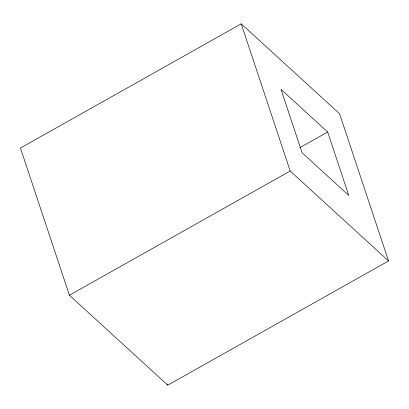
<?xml version="1.0" encoding="UTF-8"?>
<svg xmlns="http://www.w3.org/2000/svg" width="409" height="409" viewBox="0 0 409 409"><rect width="100%" height="100%" fill="white"/><g stroke="black" fill="none" stroke-linecap="round" stroke-linejoin="round"><path stroke-width="0.61" d="M241.228 23.829L20.45 148.048L69.412 295.242L167.772 385.171L388.55 260.952L339.588 113.758L241.228 23.829L290.196 171.023L388.55 260.952M299.874 147.659L327.675 132.015L348.78 195.446L302.103 152.772L280.998 89.336L327.675 132.015M69.412 295.242L290.196 171.023M167.368 383.959L167.772 385.171"/></g></svg>
